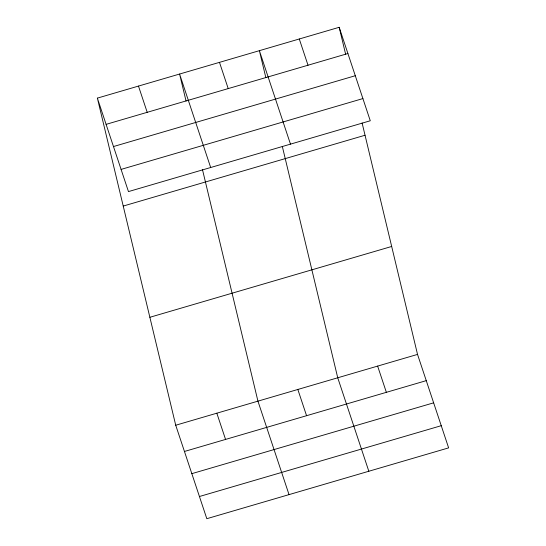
<?xml version="1.0" encoding="UTF-8"?>
<svg xmlns="http://www.w3.org/2000/svg" width="546" height="546" viewBox="0 0 546 546"><rect width="100%" height="100%" fill="white"/><g stroke="black" fill="none" stroke-linecap="round" stroke-linejoin="round"><path stroke-width="0.82" d="M97.372 98.123L339.182 27.3L370.277 120.768L128.467 191.591L97.372 98.123L175.723 425.232L206.818 518.7L448.628 447.877L417.533 354.409L362.1 122.98M106.101 124.358L347.911 53.535M113.479 146.546L355.289 75.723M121.089 169.403L362.899 98.58M123.232 206.067L365.042 135.244M149.87 317.287L391.68 246.464M175.723 425.232L417.533 354.409M184.452 451.467L426.262 380.644M191.83 473.655L433.64 402.832M199.433 496.512L441.243 425.689M299.283 38.984L308.012 65.22M377.634 366.093L386.363 392.328M290.479 144.137L259.384 50.669L265.854 77.662M368.83 471.246L337.735 377.777L282.302 146.348M219.485 62.36L228.214 88.589M297.836 389.469L306.565 415.697M210.681 167.513L179.586 74.044L186.056 101.03M289.032 494.621L257.937 401.153L202.505 169.724M138.479 86.084L147.208 112.319M216.83 413.192L225.559 439.428M339.182 27.3L345.645 54.286"/></g></svg>
